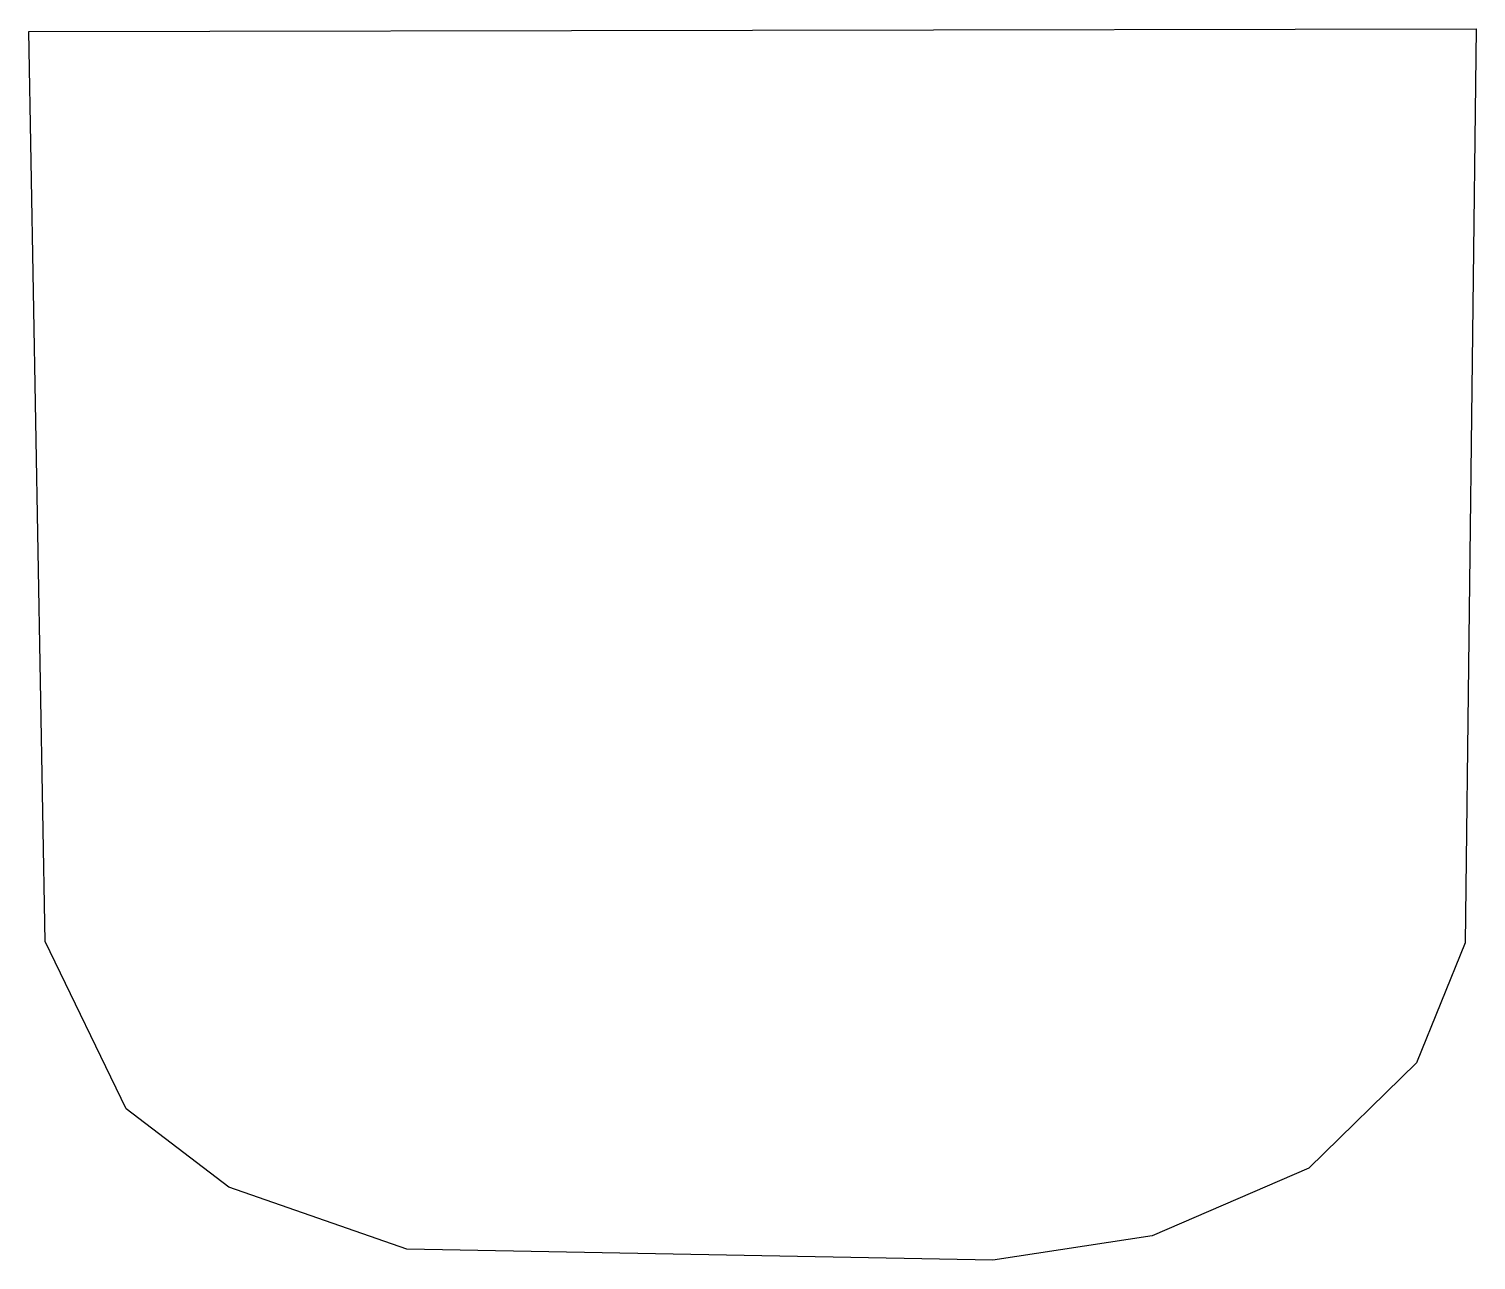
# Model space of a CAD drawing. Header units: millimetres. Extents: x -222 to 222, y -188 to 190.
import ezdxf

# ---------------------------------------------------------------- set-up
doc = ezdxf.new("R2010")
doc.units = ezdxf.units.MM
doc.layers.add('ALMOND-DRAW-PROFILE', color=7, linetype='Continuous', lineweight=25)

msp = doc.modelspace()

# ---------------------------------------------------------------- linework, layer by layer
at = {"layer": 'ALMOND-DRAW-PROFILE'}
msp.add_lwpolyline([(-217.48, -90.48), (-222.46, 189.26), (222.46, 190.09), (219.14, -90.89), (204.2, -127.83), (171, -160.21), (122.85, -180.96), (73.88, -188.43), (-106.25, -185.11), (-161.04, -166.02), (-192.58, -141.94)], close=True, dxfattribs=at)

doc.saveas('drawing.dxf')
